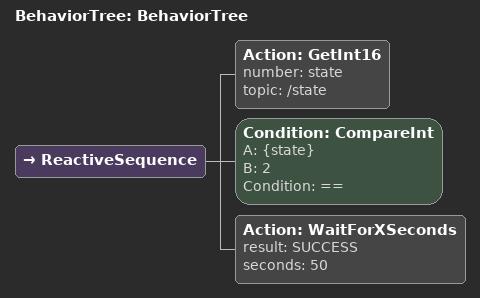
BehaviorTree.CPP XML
<?xml version="1.0"?>
<root main_tree_to_execute="BehaviorTree">
    <BehaviorTree ID="BehaviorTree">
        <ReactiveSequence>
            <Action ID="GetInt16" number="state" topic="/state"/>
            <Condition A="{state}" B="2" Condition="==" ID="CompareInt"/>
            <Action ID="WaitForXSeconds" result="SUCCESS" seconds="50"/>
        </ReactiveSequence>
    </BehaviorTree>
</root>
